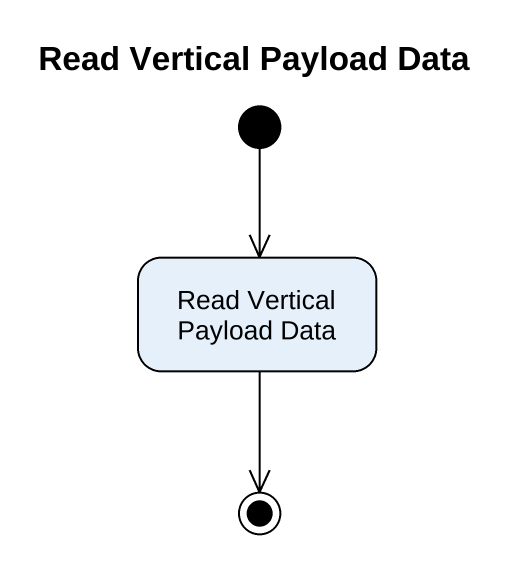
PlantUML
@startuml
title Read Vertical Payload Data
hide empty description
state "Read Vertical Payload Data" as Read_Vertical_Payload_Data
[*] --> Read_Vertical_Payload_Data
Read_Vertical_Payload_Data --> [*]
@enduml
